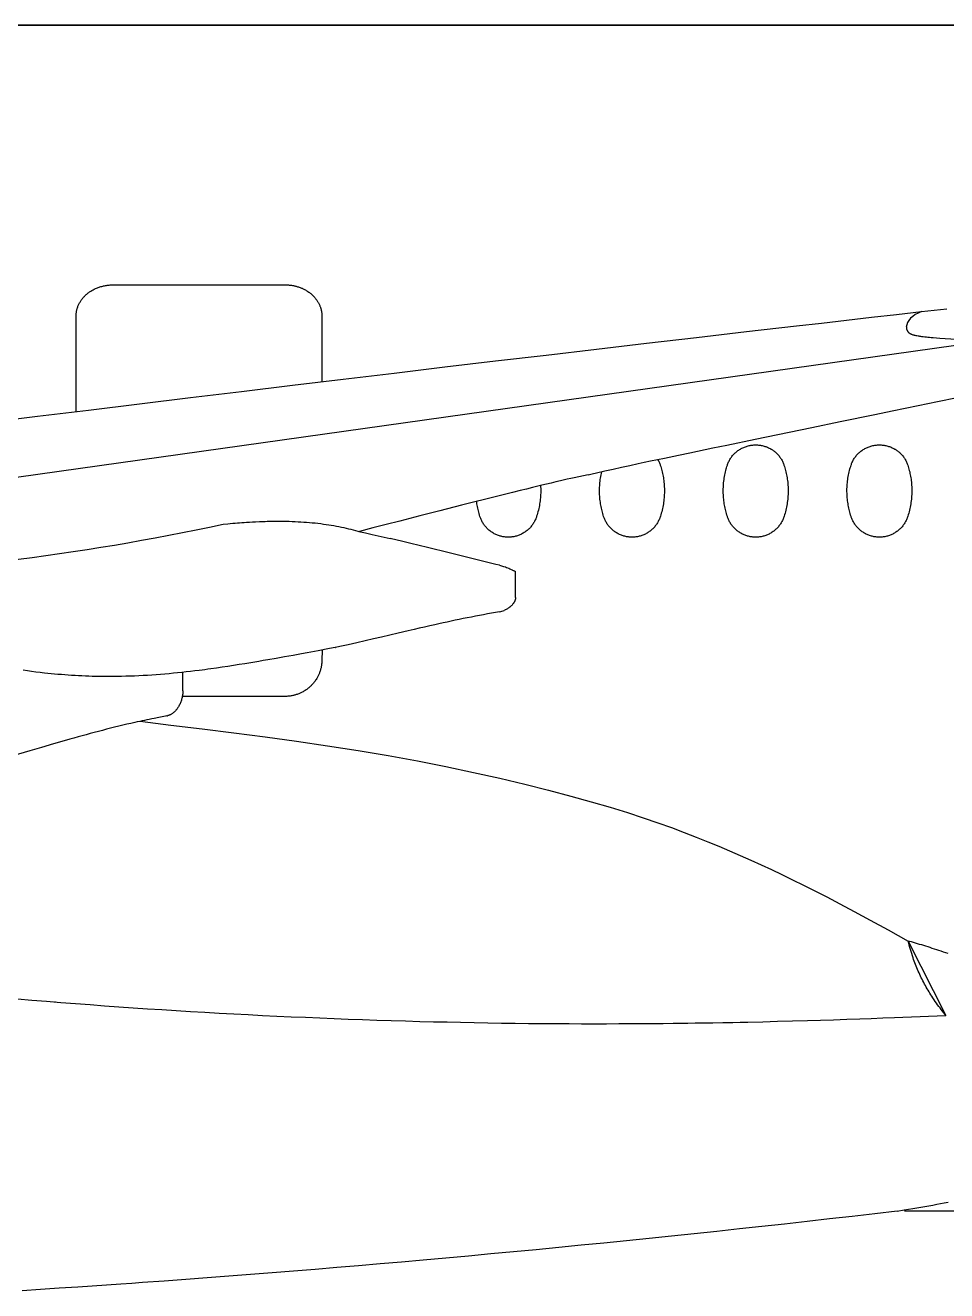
# Model space of a CAD drawing. Header units: millimetres. Extents: x -1718 to 143559, y -78490 to 15626.
# Drawn here: x 35318 to 40048, y 241 to 6736 of the extents above; entities that cross this region are included whole.
import ezdxf

# ---------------------------------------------------------------- set-up
doc = ezdxf.new("R2010")
doc.units = ezdxf.units.MM
doc.header["$MEASUREMENT"] = 0
doc.linetypes.add('SOLID', pattern=[0])
doc.layers.get('0').update_dxf_attribs({"linetype": 'CONTINUOUS'})
doc.layers.add('LAYER_0$C$L0', color=7, linetype='SOLID')

msp = doc.modelspace()

# ---------------------------------------------------------------- linework, layer by layer
at = {"color": 7, "ltscale": 0.03937}
for p, q in [((42797.4, 6736.5), (14934.1, 6736.5)), ((14934.1, 6736.5), (42798.3, 6736.5)), ((42797.4, 6736.5), (14934.1, 6736.5)), ((35768.2, 5404.1), (36650.5, 5404.3)), ((35578.2, 4753.8), (35578.2, 5242.6)), ((36840.5, 5242.7), (36840.5, 4907.2)), ((31516.3, 3889.7), (40251.1, 5117.1)), ((37030.6, 4137.6), (37064.2, 4130.5)), ((37064.2, 4130.5), (37097.9, 4123.1)), ((37097.9, 4123.1), (37144.6, 4112.6)), ((37144.6, 4112.6), (37191.1, 4101.8)), ((37255.1, 4086.6), (37191.1, 4101.8)), ((37297.6, 4076.4), (37255.1, 4086.6)), ((37382.6, 4055.6), (37297.6, 4076.4)), ((37493.7, 4028.2), (37382.6, 4055.6)), ((37595.7, 4003.1), (37493.7, 4028.2)), ((37664.5, 3986.2), (37595.7, 4003.1)), ((37733.4, 3969.3), (37664.5, 3986.2)), ((37835, 3799.5), (37835.2, 3932.7)), ((36126.5, 3319.3), (36126.3, 3415)), ((36650.5, 3291.4), (36123.7, 3291.4)), ((36650.5, 3291.4), (36123.7, 3291.4)), ((42876.1, 648.4), (39831.9, 648.9))]:
    msp.add_line(p, q, dxfattribs=at)
at = {"color": 7, "ltscale": 0.018761}
msp.add_line((37752, 3964.8), (37733.4, 3969.3), dxfattribs=at)
at = {"color": 7, "ltscale": 0.005361}
msp.add_line((37752, 3964.8), (37757.3, 3963.5), dxfattribs=at)
at = {"color": 7, "ltscale": 0.005469}
msp.add_line((37757.3, 3963.5), (37762.6, 3962.1), dxfattribs=at)
msp.add_line((37757.3, 3963.5), (37762.6, 3962.1), dxfattribs=at)
at = {"color": 7, "ltscale": 0.010415}
msp.add_line((37762.6, 3962.1), (37772.8, 3959.1), dxfattribs=at)
at = {"color": 7, "ltscale": 0.010235}
msp.add_line((37772.8, 3959.1), (37782.7, 3955.8), dxfattribs=at)
at = {"color": 7, "ltscale": 0.0053}
msp.add_line((37782.7, 3955.8), (37787.7, 3954), dxfattribs=at)
at = {"color": 7, "ltscale": 0.012625}
msp.add_line((37787.7, 3954), (37799.6, 3949.1), dxfattribs=at)
at = {"color": 7, "ltscale": 0.006375}
msp.add_line((37799.6, 3949.1), (37805.5, 3946.5), dxfattribs=at)
at = {"color": 7, "ltscale": 0.006441}
msp.add_line((37805.5, 3946.5), (37811.4, 3943.7), dxfattribs=at)
at = {"color": 7, "ltscale": 6.01796e-05}
msp.add_line((37811.5, 3943.7), (37811.4, 3943.7), dxfattribs=at)
at = {"color": 7, "ltscale": 0.005488}
msp.add_line((37811.5, 3943.7), (37816.5, 3941.3), dxfattribs=at)
at = {"color": 7, "ltscale": 0.003428}
msp.add_line((37816.5, 3941.3), (37819.7, 3939.8), dxfattribs=at)
at = {"color": 7, "ltscale": 0.003349}
msp.add_line((37819.7, 3939.8), (37822.8, 3938.4), dxfattribs=at)
at = {"color": 7, "ltscale": 0.003211}
msp.add_line((37822.8, 3938.4), (37825.7, 3937), dxfattribs=at)
at = {"color": 7, "ltscale": 0.002384}
msp.add_line((37825.7, 3937), (37827.9, 3936), dxfattribs=at)
at = {"color": 7, "ltscale": 0.002686}
msp.add_line((37827.9, 3936), (37830.4, 3934.8), dxfattribs=at)
at = {"color": 7, "ltscale": 0.002311}
msp.add_line((37830.4, 3934.8), (37832.5, 3933.9), dxfattribs=at)
at = {"color": 7, "ltscale": 0.000924409}
msp.add_line((37832.5, 3933.9), (37833.4, 3933.5), dxfattribs=at)
at = {"color": 7, "ltscale": 0.000799159}
msp.add_line((37833.4, 3933.5), (37834.1, 3933.2), dxfattribs=at)
at = {"color": 7, "ltscale": 0.000654791}
msp.add_line((37834.1, 3933.2), (37834.8, 3932.9), dxfattribs=at)
at = {"color": 7, "ltscale": 0.000488342}
msp.add_line((37834.8, 3932.9), (37835.2, 3932.7), dxfattribs=at)
at = {"color": 7, "ltscale": 7.68947e-06}
msp.add_line((36044.8, 3191.8), (36044.8, 3191.8), dxfattribs=at)
at = {"color": 7, "ltscale": 0.000789304}
msp.add_line((35470.5, 1722.9), (35469.7, 1722.9), dxfattribs=at)
at = {"color": 7, "ltscale": 0.03937}
for points in [[(35578.2, 5242.6), (35578.2, 5246), (35578.3, 5249.4), (35578.5, 5252.7), (35578.8, 5255.6), (35579.1, 5258.5), (35579.6, 5262.4), (35580.2, 5266.2), (35580.9, 5270.1), (35581.7, 5273.9), (35582.4, 5277), (35583.2, 5280.2), (35584.1, 5283.3), (35585.3, 5287), (35586.6, 5290.8), (35588, 5294.4), (35589.4, 5298.1), (35591, 5301.7), (35592.7, 5305.3), (35594.5, 5308.9), (35596.4, 5312.4), (35598.4, 5315.9), (35600.5, 5319.3), (35602.7, 5322.7), (35605, 5326.1), (35607.4, 5329.4), (35609.9, 5332.6), (35612.5, 5335.9), (35615.1, 5339), (35617.9, 5342.2), (35620.8, 5345.2), (35623.8, 5348.2), (35626.8, 5351.2), (35630, 5354.1), (35633.2, 5356.9), (35636.6, 5359.7), (35640, 5362.4), (35643.5, 5365), (35647.1, 5367.6), (35650.8, 5370.1), (35654.6, 5372.5), (35658.4, 5374.9), (35662.3, 5377.1), (35666.3, 5379.3), (35670.4, 5381.5), (35674.6, 5383.5), (35678.8, 5385.4), (35683.1, 5387.3), (35687.4, 5389), (35691.8, 5390.7), (35696.3, 5392.3), (35700.9, 5393.8), (35705.5, 5395.2), (35710.1, 5396.5), (35714.8, 5397.7), (35719.5, 5398.8), (35724.3, 5399.8), (35729.1, 5400.7), (35733.9, 5401.5), (35738.7, 5402.2), (35743.6, 5402.8), (35748.5, 5403.2), (35753.4, 5403.6), (35758.4, 5403.9), (35763.3, 5404), (35768.2, 5404.1)], [(36650.5, 5404.3), (36655.3, 5404.2), (36660.2, 5404.1), (36664.3, 5403.9), (36668.4, 5403.6), (36672.4, 5403.2), (36676.1, 5402.8), (36679.7, 5402.4), (36684.6, 5401.7), (36689.4, 5400.9), (36694.2, 5400.1), (36697.7, 5399.3), (36701.2, 5398.5), (36704.7, 5397.7), (36708.2, 5396.8), (36711.7, 5395.9), (36715.1, 5394.8), (36719.6, 5393.4), (36724.1, 5391.9), (36728.5, 5390.3), (36731.8, 5389.1), (36735, 5387.7), (36738.2, 5386.4), (36741.4, 5385), (36744.5, 5383.5), (36747.6, 5382), (36751.6, 5379.9), (36755.6, 5377.8), (36759.5, 5375.6), (36762.4, 5373.8), (36765.2, 5372.1), (36768.9, 5369.6), (36772.5, 5367.2), (36776.1, 5364.6), (36779.5, 5362), (36782.9, 5359.3), (36786.2, 5356.5), (36788.6, 5354.4), (36791, 5352.2), (36793.3, 5350.1), (36795.5, 5347.9), (36798.5, 5344.9), (36801.3, 5341.8), (36804.1, 5338.7), (36806, 5336.3), (36808, 5333.9), (36809.9, 5331.5), (36811.7, 5329.1), (36814.1, 5325.8), (36816.3, 5322.4), (36818.5, 5319), (36820.1, 5316.4), (36821.6, 5313.8), (36823, 5311.2), (36824.4, 5308.6), (36826.2, 5305), (36827.9, 5301.5), (36829.4, 5297.8), (36830.6, 5295.1), (36831.6, 5292.3), (36832.6, 5289.6), (36833.5, 5286.8), (36834.4, 5284), (36835.2, 5281.2), (36836.2, 5277.4), (36837.1, 5273.6), (36837.9, 5269.8), (36838.5, 5266.9), (36838.9, 5264.1), (36839.3, 5261.2), (36839.7, 5258.3), (36840, 5255.4), (36840.2, 5252.5), (36840.4, 5249.2), (36840.5, 5246), (36840.5, 5242.7)], [(35120.7, 4697.4), (35380.9, 4729.5), (35642.8, 4761.7), (35903.9, 4793.7), (36165.8, 4825.6), (36427.1, 4857.3), (36689.1, 4889), (36950.4, 4920.4), (37211.6, 4951.6), (37472.2, 4982.6), (37732.2, 5013.4), (37991.8, 5044), (38249.7, 5074.2), (38507.1, 5104.3), (38764.2, 5134.2), (39020.9, 5163.9), (39277.1, 5193.5), (39405, 5208.2), (39533, 5222.8), (39661.4, 5237.5), (39789.8, 5252.1), (39919, 5266.8), (40048.3, 5281.4)], [(39841.1, 5186.3), (39841.2, 5184.7), (39841.4, 5183.1), (39841.7, 5181), (39842, 5179), (39842.5, 5177), (39843.2, 5174.6), (39843.6, 5173.5), (39844, 5172.4), (39844.7, 5170.7), (39845.5, 5169.1), (39846.3, 5167.5), (39847.3, 5166), (39848.5, 5164.3), (39849.9, 5162.7), (39851.3, 5161.2), (39852.9, 5159.7), (39854.7, 5158.3), (39856.2, 5157.1), (39857.8, 5156), (39859.4, 5155), (39860.8, 5154.3), (39862.1, 5153.5), (39863.6, 5152.8), (39865.1, 5152.1), (39866.6, 5151.4), (39868.2, 5150.8), (39871.5, 5149.5), (39874.9, 5148.4), (39877.2, 5147.6), (39879.6, 5147), (39882.1, 5146.3), (39884.7, 5145.6), (39890.1, 5144.4), (39895.6, 5143.3), (39901.2, 5142.2), (39905.2, 5141.6), (39909.2, 5140.9), (39914.1, 5140.2), (39919, 5139.5), (39928.3, 5138.3), (39936.3, 5137.4), (39944.5, 5136.5), (39952, 5135.7), (39959.6, 5135), (39968.8, 5134.1), (39978, 5133.3), (39995.7, 5131.9), (40013.6, 5130.6)], [(40013.6, 5130.6), (40153.2, 5122.1), (40191.8, 5120.1), (40230.4, 5118.1), (40270.5, 5116.3), (40310.4, 5114.5), (40350.1, 5112.9), (40389.4, 5111.5), (40428.4, 5110.2), (40466, 5109.1), (40503.2, 5108.1), (40521.7, 5107.7), (40540, 5107.4), (40564.2, 5106.9), (40588.3, 5106.6), (40612.1, 5106.3), (40641.9, 5106.2), (40657, 5106.1), (40672, 5106.1), (40686.4, 5106.2), (40700.7, 5106.3)], [(38207.3, 4429.4), (38228.7, 4434.3), (38250.1, 4439.2), (38292.8, 4448.9), (38335.4, 4458.5), (38378.1, 4467.9), (38420.7, 4477.2), (38463.4, 4486.4), (38495.3, 4493.2), (38527.3, 4500), (38563.4, 4507.7), (38599.4, 4515.3), (38671.5, 4530.4), (38730, 4542.6), (38769, 4550.7), (38846.9, 4566.8), (38919.2, 4581.8), (39064.6, 4611.8), (39356.5, 4672.2), (39501.4, 4702.2), (39679.3, 4739), (39768.1, 4757.3), (39901.2, 4784.7), (40001.2, 4805.1), (40101.3, 4825.5)], [(38961.7, 4541), (38965.3, 4544.2), (38969, 4547.3), (38972.7, 4550.3), (38976.6, 4553.2), (38980.6, 4556), (38984.7, 4558.6), (38988.8, 4561.1), (38993, 4563.5), (38997.3, 4565.8), (39001.7, 4567.9), (39006.1, 4569.8), (39010.6, 4571.7), (39015.1, 4573.4), (39019.7, 4574.9), (39024.4, 4576.3), (39029.1, 4577.6), (39033.8, 4578.7), (39038.6, 4579.7), (39043.4, 4580.5), (39048.2, 4581.2), (39053.1, 4581.7), (39057.9, 4582.1), (39062.8, 4582.3), (39067.6, 4582.4)], [(39067.6, 4582.4), (39072.5, 4582.3), (39077.3, 4582.1), (39082, 4581.7), (39086.8, 4581.2), (39091.6, 4580.5), (39096.3, 4579.7), (39101, 4578.8), (39105.6, 4577.7), (39110.3, 4576.5), (39114.8, 4575.1), (39119.3, 4573.6), (39123.8, 4572), (39128.2, 4570.2), (39132.8, 4568.3), (39137.3, 4566.1), (39141.7, 4563.9), (39146, 4561.4), (39148.1, 4560.2), (39150.2, 4558.9), (39153.8, 4556.6), (39157.3, 4554.2), (39160.7, 4551.7), (39164, 4549.2), (39167.3, 4546.5), (39170.5, 4543.8), (39173.6, 4540.9)], [(39596.9, 4541), (39600.5, 4544.2), (39604.1, 4547.3), (39607.9, 4550.3), (39611.8, 4553.2), (39615.8, 4556), (39619.8, 4558.6), (39624, 4561.1), (39628.2, 4563.5), (39632.5, 4565.8), (39636.9, 4567.9), (39641.3, 4569.8), (39645.8, 4571.7), (39650.3, 4573.4), (39654.9, 4574.9), (39659.6, 4576.3), (39664.3, 4577.6), (39669, 4578.7), (39673.8, 4579.7), (39678.6, 4580.5), (39683.4, 4581.2), (39688.3, 4581.7), (39693.1, 4582.1), (39698, 4582.3), (39702.8, 4582.4)], [(39702.8, 4582.4), (39707.6, 4582.3), (39712.4, 4582.1), (39717.2, 4581.7), (39722, 4581.2), (39726.7, 4580.5), (39731.5, 4579.7), (39736.2, 4578.8), (39740.8, 4577.7), (39745.4, 4576.5), (39750, 4575.1), (39754.5, 4573.6), (39759, 4572), (39763.4, 4570.2), (39767.9, 4568.3), (39772.4, 4566.1), (39776.8, 4563.9), (39781.2, 4561.4), (39783.3, 4560.2), (39785.4, 4558.9), (39789, 4556.6), (39792.4, 4554.2), (39795.9, 4551.7), (39799.2, 4549.2), (39802.5, 4546.5), (39805.7, 4543.8), (39808.8, 4540.9)], [(38564.7, 4508), (38565.4, 4506.8), (38567.6, 4502.8), (38569.7, 4498.8), (38571.7, 4494.6), (38573.5, 4490.5), (38575.2, 4486.2), (38576.5, 4482.6), (38577.7, 4479), (38580.1, 4471.5), (38582.2, 4464.7), (38584.1, 4458), (38586, 4450.8), (38587.8, 4443.5), (38589.5, 4436.2), (38591, 4428.9), (38592.4, 4421.6), (38593.7, 4414.2), (38594.8, 4406.8), (38595.8, 4399.4), (38596.7, 4391.4), (38597.5, 4383.5), (38598.1, 4375.5), (38598.5, 4367.5), (38598.8, 4359.5), (38599, 4351.5), (38599, 4343.4), (38598.8, 4335.4), (38598.5, 4327.4), (38598.1, 4319.3), (38597.5, 4311.3), (38596.7, 4303.3), (38595.8, 4295.3), (38594.7, 4287.3), (38593.5, 4279.3), (38592.1, 4271.4), (38590.6, 4263.4), (38588.9, 4255.5), (38587, 4247.6), (38585.1, 4239.8), (38582.9, 4231.9), (38580.7, 4224.1), (38578.2, 4216.4), (38576.7, 4211.7), (38575.2, 4207.6), (38574.9, 4206.7), (38573.2, 4202.4), (38571.3, 4198.2), (38569.4, 4194), (38567.3, 4189.8), (38565, 4185.7), (38562.7, 4181.7), (38560.2, 4177.7), (38557.5, 4173.9), (38554.8, 4170.1), (38551.9, 4166.3), (38549, 4162.7), (38545.9, 4159.2), (38542.7, 4155.7), (38539.4, 4152.4), (38536, 4149.2), (38532.5, 4146), (38528.9, 4143), (38525.2, 4140.1), (38521.4, 4137.3), (38517.5, 4134.6), (38513.6, 4132.1), (38509.6, 4129.6), (38505.4, 4127.3), (38501.2, 4125.1), (38496.9, 4123), (38492.5, 4121.1), (38488.1, 4119.3), (38483.7, 4117.6), (38479.2, 4116.1), (38474.6, 4114.7), (38470, 4113.5), (38465.4, 4112.4), (38460.8, 4111.4), (38456.1, 4110.6), (38451.4, 4109.9), (38446.7, 4109.4), (38441.9, 4109.1), (38437.2, 4108.8), (38432.5, 4108.8)], [(39067.6, 4108.8), (39063, 4108.8), (39058.3, 4109.1), (39053.7, 4109.4), (39049, 4109.9), (39044.4, 4110.6), (39039.8, 4111.3), (39035.2, 4112.2), (39030.7, 4113.3), (39026.2, 4114.5), (39021.8, 4115.8), (39017.3, 4117.3), (39013, 4118.9), (39008.7, 4120.6), (39004.3, 4122.5), (39000.1, 4124.5), (38995.9, 4126.7), (38991.8, 4128.9), (38987.7, 4131.3), (38983.7, 4133.9), (38979.8, 4136.5), (38976, 4139.3), (38972.3, 4142.1), (38968.7, 4145.1), (38965.2, 4148.2), (38961.7, 4151.4), (38958.4, 4154.7), (38955.2, 4158.2), (38952.1, 4161.7), (38949.1, 4165.3), (38946.2, 4168.9), (38943.4, 4172.7), (38940.8, 4176.4), (38938.4, 4180.2), (38936, 4184.1), (38933.8, 4188), (38931.7, 4192), (38929.7, 4196), (38927.9, 4200.2), (38926.2, 4204.3), (38924.7, 4208), (38923.4, 4211.7), (38922.1, 4215.6), (38919.9, 4222.7), (38917.8, 4229.8), (38915.8, 4236.9), (38914, 4244), (38912.2, 4251.2), (38910.6, 4258.5), (38909.1, 4265.7), (38907.7, 4273), (38906.5, 4280.3), (38905.3, 4287.9), (38904.3, 4295.6), (38903.4, 4303.3), (38902.7, 4311), (38902.1, 4318.7), (38901.6, 4326.5), (38901.3, 4334.2), (38901.1, 4341.9), (38901.1, 4349.7), (38901.2, 4357.4), (38901.5, 4365.2), (38901.9, 4372.9), (38902.4, 4380.6), (38903.1, 4388.6), (38904, 4396.5), (38905, 4404.4), (38906.2, 4412.3), (38907.5, 4420.2), (38908.9, 4428.1), (38910.6, 4435.9), (38912.3, 4443.7), (38914.2, 4451.4), (38916.3, 4459.2), (38918.2, 4465.5), (38920.1, 4471.9), (38922.1, 4478.2), (38923.5, 4482.3), (38925, 4486.5), (38926.8, 4490.9), (38928.7, 4495.2), (38930.7, 4499.5), (38932.9, 4503.7), (38935.2, 4507.8), (38937.7, 4511.9), (38940.3, 4515.8), (38943, 4519.7), (38945.9, 4523.5), (38948.8, 4527.3), (38951.9, 4530.9), (38955.1, 4534.4), (38958.5, 4537.8), (38961.9, 4541.2)], [(39173.4, 4541.1), (39176.3, 4538.4), (39179.1, 4535.6), (39181.8, 4532.7), (39184.8, 4529.2), (39187.7, 4525.7), (39190.5, 4522.1), (39193.2, 4518.4), (39195.8, 4514.6), (39198.3, 4510.8), (39200.6, 4506.8), (39202.8, 4502.8), (39204.9, 4498.8), (39206.8, 4494.6), (39208.7, 4490.5), (39210.4, 4486.2), (39211.7, 4482.6), (39212.9, 4479), (39215.3, 4471.5), (39217.4, 4464.7), (39219.3, 4458), (39221.2, 4450.8), (39223, 4443.5), (39224.7, 4436.2), (39226.2, 4428.9), (39227.6, 4421.6), (39228.8, 4414.2), (39230, 4406.8), (39231, 4399.4), (39231.9, 4391.4), (39232.6, 4383.5), (39233.3, 4375.5), (39233.7, 4367.5), (39234, 4359.5), (39234.2, 4351.5), (39234.2, 4343.4), (39234, 4335.4), (39233.7, 4327.4), (39233.2, 4319.3), (39232.6, 4311.3), (39231.9, 4303.3), (39230.9, 4295.3), (39229.9, 4287.3), (39228.6, 4279.3), (39227.3, 4271.4), (39225.7, 4263.4), (39224, 4255.5), (39222.2, 4247.6), (39220.2, 4239.8), (39218.1, 4231.9), (39215.8, 4224.1), (39213.4, 4216.4), (39211.9, 4211.7), (39210.4, 4207.6), (39210.1, 4206.7), (39208.4, 4202.4), (39206.5, 4198.2), (39204.6, 4194), (39202.5, 4189.8), (39200.2, 4185.7), (39197.8, 4181.7), (39195.3, 4177.7), (39192.7, 4173.9), (39190, 4170.1), (39187.1, 4166.3), (39184.1, 4162.7), (39181.1, 4159.2), (39177.9, 4155.7), (39174.6, 4152.4), (39171.1, 4149.2), (39167.6, 4146), (39164, 4143), (39160.3, 4140.1), (39156.6, 4137.3), (39152.7, 4134.6), (39148.8, 4132.1), (39144.7, 4129.6), (39140.6, 4127.3), (39136.4, 4125.1), (39132.1, 4123), (39127.7, 4121.1), (39123.3, 4119.3), (39118.9, 4117.6), (39114.4, 4116.1), (39109.8, 4114.7), (39105.2, 4113.5), (39100.6, 4112.4), (39095.9, 4111.4), (39091.3, 4110.6), (39086.6, 4109.9), (39081.8, 4109.4), (39077.1, 4109.1), (39072.4, 4108.8), (39067.6, 4108.8)], [(39702.8, 4108.8), (39698.1, 4108.8), (39693.5, 4109.1), (39688.8, 4109.4), (39684.2, 4109.9), (39679.6, 4110.6), (39675, 4111.3), (39670.4, 4112.2), (39665.9, 4113.3), (39661.4, 4114.5), (39656.9, 4115.8), (39652.5, 4117.3), (39648.2, 4118.9), (39643.8, 4120.6), (39639.5, 4122.5), (39635.3, 4124.5), (39631.1, 4126.7), (39626.9, 4128.9), (39622.9, 4131.3), (39618.9, 4133.9), (39615, 4136.5), (39611.2, 4139.3), (39607.5, 4142.1), (39603.9, 4145.1), (39600.3, 4148.2), (39596.9, 4151.4), (39593.6, 4154.7), (39590.4, 4158.2), (39587.2, 4161.7), (39584.2, 4165.3), (39581.3, 4168.9), (39578.6, 4172.7), (39576, 4176.4), (39573.5, 4180.2), (39571.2, 4184.1), (39569, 4188), (39566.9, 4192), (39564.9, 4196), (39563.1, 4200.2), (39561.3, 4204.3), (39559.9, 4208), (39558.6, 4211.7), (39557.3, 4215.6), (39555.1, 4222.7), (39553, 4229.8), (39551, 4236.9), (39549.1, 4244), (39547.4, 4251.2), (39545.8, 4258.5), (39544.3, 4265.7), (39542.9, 4273), (39541.7, 4280.3), (39540.5, 4287.9), (39539.5, 4295.6), (39538.6, 4303.3), (39537.9, 4311), (39537.3, 4318.7), (39536.8, 4326.5), (39536.5, 4334.2), (39536.3, 4341.9), (39536.3, 4349.7), (39536.4, 4357.4), (39536.6, 4365.2), (39537, 4372.9), (39537.6, 4380.6), (39538.3, 4388.6), (39539.2, 4396.5), (39540.2, 4404.4), (39541.3, 4412.3), (39542.6, 4420.2), (39544.1, 4428.1), (39545.7, 4435.9), (39547.5, 4443.7), (39549.4, 4451.4), (39551.5, 4459.2), (39553.3, 4465.5), (39555.3, 4471.9), (39557.3, 4478.2), (39558.7, 4482.3), (39560.2, 4486.5), (39562, 4490.9), (39563.9, 4495.2), (39565.9, 4499.5), (39568.1, 4503.7), (39570.4, 4507.8), (39572.9, 4511.9), (39575.5, 4515.8), (39578.2, 4519.7), (39581, 4523.5), (39584, 4527.3), (39587.1, 4530.9), (39590.3, 4534.4), (39593.6, 4537.8), (39597.1, 4541.2)], [(39808.6, 4541.1), (39811.5, 4538.4), (39814.2, 4535.6), (39816.9, 4532.7), (39820, 4529.2), (39822.9, 4525.7), (39825.7, 4522.1), (39828.4, 4518.4), (39831, 4514.6), (39833.4, 4510.8), (39835.8, 4506.8), (39838, 4502.8), (39840.1, 4498.8), (39842, 4494.6), (39843.8, 4490.5), (39845.5, 4486.2), (39846.8, 4482.6), (39848.1, 4479), (39850.5, 4471.5), (39852.5, 4464.7), (39854.5, 4458), (39856.4, 4450.8), (39858.2, 4443.5), (39859.8, 4436.2), (39861.4, 4428.9), (39862.8, 4421.6), (39864, 4414.2), (39865.1, 4406.8), (39866.1, 4399.4), (39867.1, 4391.4), (39867.8, 4383.5), (39868.4, 4375.5), (39868.9, 4367.5), (39869.2, 4359.5), (39869.3, 4351.5), (39869.3, 4343.4), (39869.2, 4335.4), (39868.9, 4327.4), (39868.4, 4319.3), (39867.8, 4311.3), (39867, 4303.3), (39866.1, 4295.3), (39865, 4287.3), (39863.8, 4279.3), (39862.4, 4271.4), (39860.9, 4263.4), (39859.2, 4255.5), (39857.4, 4247.6), (39855.4, 4239.8), (39853.3, 4231.9), (39851, 4224.1), (39848.6, 4216.4), (39847, 4211.7), (39845.6, 4207.6), (39845.2, 4206.7), (39843.5, 4202.4), (39841.7, 4198.2), (39839.7, 4194), (39837.6, 4189.8), (39835.4, 4185.7), (39833, 4181.7), (39830.5, 4177.7), (39827.9, 4173.9), (39825.2, 4170.1), (39822.3, 4166.3), (39819.3, 4162.7), (39816.2, 4159.2), (39813, 4155.7), (39809.7, 4152.4), (39806.3, 4149.2), (39802.8, 4146), (39799.2, 4143), (39795.5, 4140.1), (39791.7, 4137.3), (39787.9, 4134.6), (39783.9, 4132.1), (39779.9, 4129.6), (39775.8, 4127.3), (39771.5, 4125.1), (39767.2, 4123), (39762.9, 4121.1), (39758.5, 4119.3), (39754, 4117.6), (39749.5, 4116.1), (39745, 4114.7), (39740.4, 4113.5), (39735.8, 4112.4), (39731.1, 4111.4), (39726.4, 4110.6), (39721.7, 4109.9), (39717, 4109.4), (39712.3, 4109.1), (39707.6, 4108.8), (39702.8, 4108.8)], [(38207.3, 4429.4), (38183.6, 4424.3), (38159.8, 4419.2), (38136, 4413.9), (38118.2, 4409.9), (38100.3, 4405.9), (38064.6, 4397.6), (38041.2, 4392.2), (38017.7, 4386.6), (37993.5, 4380.9), (37969.4, 4375.1), (37921.7, 4363.5), (37890.4, 4355.9), (37859, 4348.2), (37818.8, 4338.2), (37778.7, 4328.2), (37730.2, 4316.1), (37681.8, 4304), (37619.4, 4288.3), (37556.9, 4272.6), (37446.1, 4244.5), (37342.8, 4218.2), (37291.2, 4205), (37239.7, 4191.8), (37171, 4174.1), (37102.2, 4156.3), (37033.4, 4138.4)], [(38432.5, 4108.8), (38427.8, 4108.8), (38423.1, 4109.1), (38418.5, 4109.4), (38413.8, 4109.9), (38409.2, 4110.6), (38404.6, 4111.3), (38400.1, 4112.2), (38395.5, 4113.3), (38391, 4114.5), (38386.6, 4115.8), (38382.2, 4117.3), (38377.8, 4118.9), (38373.5, 4120.6), (38369.2, 4122.5), (38364.9, 4124.5), (38360.7, 4126.7), (38356.6, 4128.9), (38352.5, 4131.3), (38348.6, 4133.9), (38344.7, 4136.5), (38340.9, 4139.3), (38337.1, 4142.1), (38333.5, 4145.1), (38330, 4148.2), (38326.6, 4151.4), (38323.2, 4154.7), (38320, 4158.2), (38316.9, 4161.7), (38313.9, 4165.3), (38311, 4168.9), (38308.2, 4172.7), (38305.6, 4176.4), (38303.2, 4180.2), (38300.9, 4184.1), (38298.6, 4188), (38296.5, 4192), (38294.6, 4196), (38292.7, 4200.2), (38291, 4204.3), (38289.6, 4208), (38288.2, 4211.7), (38287, 4215.6), (38284.7, 4222.7), (38282.6, 4229.8), (38280.6, 4236.9), (38278.8, 4244), (38277, 4251.2), (38275.4, 4258.5), (38273.9, 4265.7), (38272.6, 4273), (38271.3, 4280.3), (38270.2, 4287.9), (38269.1, 4295.6), (38268.2, 4303.3), (38267.5, 4311), (38266.9, 4318.7), (38266.5, 4326.5), (38266.1, 4334.2), (38266, 4341.9), (38265.9, 4349.7), (38266, 4357.4), (38266.3, 4365.2), (38266.7, 4372.9), (38267.2, 4380.6), (38267.9, 4388.6), (38268.8, 4396.5), (38269.8, 4404.4), (38271, 4412.3), (38272.3, 4420.2), (38273.8, 4428.1), (38275.4, 4435.9), (38277.2, 4443.7), (38277.6, 4445.5)], [(37963, 4373.5), (37963.4, 4367.5), (37963.7, 4359.5), (37963.8, 4351.5), (37963.8, 4343.4), (37963.7, 4335.4), (37963.4, 4327.4), (37962.9, 4319.3), (37962.3, 4311.3), (37961.5, 4303.3), (37960.6, 4295.3), (37959.5, 4287.3), (37958.3, 4279.3), (37956.9, 4271.4), (37955.4, 4263.4), (37953.7, 4255.5), (37951.9, 4247.6), (37949.9, 4239.8), (37947.8, 4231.9), (37945.5, 4224.1), (37943, 4216.4), (37941.5, 4211.7), (37940.1, 4207.6), (37939.7, 4206.7), (37938, 4202.4), (37936.2, 4198.2), (37934.2, 4194), (37932.1, 4189.8), (37929.9, 4185.7), (37927.5, 4181.7), (37925, 4177.7), (37922.4, 4173.9), (37919.6, 4170.1), (37916.8, 4166.3), (37913.8, 4162.7), (37910.7, 4159.2), (37907.5, 4155.7), (37904.2, 4152.4), (37900.8, 4149.2), (37897.3, 4146), (37893.7, 4143), (37890, 4140.1), (37886.2, 4137.3), (37882.3, 4134.6), (37878.4, 4132.1), (37874.4, 4129.6), (37870.2, 4127.3), (37866, 4125.1), (37861.7, 4123), (37857.4, 4121.1), (37853, 4119.3), (37848.5, 4117.6), (37844, 4116.1), (37839.5, 4114.7), (37834.9, 4113.5), (37830.2, 4112.4), (37825.6, 4111.4), (37820.9, 4110.6), (37816.2, 4109.9), (37811.5, 4109.4), (37806.8, 4109.1), (37802, 4108.8), (37797.3, 4108.8)], [(37797.3, 4108.8), (37792.6, 4108.8), (37788, 4109.1), (37783.3, 4109.4), (37778.7, 4109.9), (37774, 4110.6), (37769.4, 4111.3), (37764.9, 4112.2), (37760.4, 4113.3), (37755.9, 4114.5), (37751.4, 4115.8), (37747, 4117.3), (37742.6, 4118.9), (37738.3, 4120.6), (37734, 4122.5), (37729.7, 4124.5), (37725.5, 4126.7), (37721.4, 4128.9), (37717.4, 4131.3), (37713.4, 4133.9), (37709.5, 4136.5), (37705.7, 4139.3), (37702, 4142.1), (37698.3, 4145.1), (37694.8, 4148.2), (37691.4, 4151.4), (37688, 4154.7), (37684.8, 4158.2), (37681.7, 4161.7), (37678.7, 4165.3), (37675.8, 4168.9), (37673, 4172.7), (37670.5, 4176.4), (37668, 4180.2), (37665.7, 4184.1), (37663.5, 4188), (37661.4, 4192), (37659.4, 4196), (37657.5, 4200.2), (37655.8, 4204.3), (37654.4, 4208), (37653.1, 4211.7), (37651.8, 4215.6), (37649.6, 4222.7), (37647.5, 4229.8), (37645.5, 4236.9), (37643.6, 4244), (37641.9, 4251.2), (37640.2, 4258.5), (37638.7, 4265.7), (37637.4, 4273), (37636.1, 4280.3), (37635, 4287.9), (37634.4, 4292.1)], [(36333.5, 4175.7), (36357.7, 4178), (36370, 4179.1), (36382.3, 4180.2), (36394.3, 4181.2), (36406.3, 4182.1), (36418.1, 4183), (36429.9, 4183.8), (36441.3, 4184.6), (36452.8, 4185.4), (36468.3, 4186.3), (36483.8, 4187.2), (36499.3, 4188), (36519.4, 4188.8), (36539.5, 4189.6), (36549.5, 4189.9), (36559.5, 4190.2), (36572.9, 4190.4), (36586.3, 4190.7), (36599.7, 4190.8), (36609.2, 4190.9), (36618.7, 4190.9), (36631.4, 4190.8), (36644.1, 4190.7), (36656.8, 4190.5), (36672, 4190.2), (36687.2, 4189.7), (36702.5, 4189.1), (36717.7, 4188.4), (36732.9, 4187.6), (36747.5, 4186.7), (36762, 4185.6), (36776.6, 4184.4), (36791.1, 4183.1), (36805.6, 4181.7), (36820.1, 4180.1), (36834.6, 4178.3), (36849, 4176.5), (36862.3, 4174.6), (36875.5, 4172.6), (36888.7, 4170.5), (36901.9, 4168.2), (36915, 4165.8), (36928.1, 4163.2), (36941.2, 4160.5), (36953.2, 4157.9), (36965.2, 4155.1), (36977.2, 4152.3), (36989.1, 4149.2), (37000.9, 4146.1), (37012.7, 4142.8), (37024.5, 4139.4), (37030.4, 4137.6)], [(37835, 3799.5), (37834.9, 3797.3), (37834.7, 3795.1), (37834.4, 3792.8), (37834, 3790.7), (37833.5, 3788.5), (37833.1, 3787.1), (37832.7, 3785.8), (37831.7, 3783.1), (37830.6, 3780.5), (37829.6, 3778.5), (37828.6, 3776.4), (37827.5, 3774.4), (37826.6, 3773), (37825.7, 3771.6), (37824.7, 3770.1), (37823.6, 3768.7), (37821.5, 3765.9), (37819.3, 3763.2), (37816.9, 3760.6), (37814.7, 3758.3), (37812.4, 3756.1), (37810, 3753.9), (37807.5, 3751.8), (37805.8, 3750.4), (37804.1, 3749.1), (37800.6, 3746.5), (37797, 3744), (37793.4, 3741.7), (37789.6, 3739.4), (37785.8, 3737.3), (37781.9, 3735.4), (37779.3, 3734.2), (37776.7, 3733)], [(37753, 3725.7), (37732.2, 3722.1), (37711.5, 3718.5), (37690.7, 3714.7), (37670, 3710.9), (37649.2, 3707), (37628.5, 3703.1), (37607.7, 3699), (37587, 3694.9), (37566.2, 3690.7), (37545.4, 3686.5), (37524.7, 3682.1), (37503.9, 3677.7), (37483.1, 3673.3), (37462.2, 3668.8), (37441.4, 3664.2), (37420.6, 3659.6), (37393.9, 3653.6), (37367.2, 3647.5), (37340.4, 3641.4), (37313.7, 3635.2), (37283.3, 3628.2), (37231.9, 3616.2), (37147.2, 3596.4), (37104.6, 3586.4), (37061.9, 3576.5), (37018.9, 3566.7), (36975.8, 3556.9), (36932.4, 3547.3), (36910.6, 3542.5)], [(36907.9, 3541.9), (36879.2, 3536.6), (36821.9, 3526.1), (36764.4, 3515.4), (36735.7, 3510.1), (36692.4, 3502.2), (36649.1, 3494.4), (36605.6, 3486.6), (36562.1, 3478.9), (36539.4, 3475), (36516.7, 3471.1), (36495.7, 3467.5), (36474.7, 3464), (36445.5, 3459.2), (36416.2, 3454.5), (36386.9, 3449.9), (36357.6, 3445.3), (36328.2, 3441), (36298.9, 3436.7), (36269.4, 3432.6), (36254.5, 3430.6), (36239.5, 3428.6), (36225, 3426.7), (36210.5, 3424.9), (36188.4, 3422.2), (36166.2, 3419.5), (36144.1, 3417), (36121.9, 3414.6), (36099.8, 3412.3), (36077.6, 3410.1), (36055.4, 3408), (36033.2, 3406.1), (36011.1, 3404.3), (35988.9, 3402.6), (35966.7, 3401), (35944.5, 3399.6), (35922.3, 3398.3), (35900.2, 3397.2), (35878, 3396.2), (35855.8, 3395.3), (35833.6, 3394.6), (35811.5, 3394.1), (35789.3, 3393.7), (35767.2, 3393.4), (35745.1, 3393.4), (35723, 3393.4), (35711.9, 3393.5), (35700.9, 3393.7), (35689.8, 3393.9), (35678.8, 3394.1), (35661.2, 3394.5), (35643.5, 3395), (35625.9, 3395.7), (35608.3, 3396.4), (35590.7, 3397.3), (35573.1, 3398.2), (35555.5, 3399.3), (35538, 3400.5), (35520.4, 3401.7), (35502.9, 3403.1), (35485.3, 3404.6), (35467.8, 3406.2), (35450.3, 3407.9), (35432.9, 3409.6), (35415.4, 3411.5), (35404.5, 3412.8), (35393.6, 3414), (35371.8, 3416.7), (35350, 3419.5), (35328.3, 3422.5), (35306.6, 3425.6)], [(36841.2, 3529.6), (36840.5, 3475.3), (36840.3, 3470.4), (36840, 3465.9), (36839.6, 3461.4), (36839.1, 3457), (36838.5, 3452.5), (36837.9, 3448.8), (36837.2, 3445.2), (36836.5, 3441.5), (36835.8, 3438.2), (36835, 3434.9), (36833.9, 3430.6), (36832.7, 3426.3), (36831.3, 3422), (36829.9, 3417.8), (36828.6, 3414.3), (36827.3, 3410.8), (36825.9, 3407.3), (36824.4, 3403.9), (36822.9, 3400.5), (36821.2, 3397.1), (36819.6, 3393.8), (36817.8, 3390.5), (36816, 3387.3), (36813.8, 3383.4), (36811, 3378.9), (36808.1, 3374.6), (36805.1, 3370.3), (36802.5, 3366.7), (36799.7, 3363.1), (36797.4, 3360.2), (36795, 3357.4), (36792.5, 3354.6), (36790, 3351.8), (36787.4, 3349.1), (36784.8, 3346.4), (36781.5, 3343.3), (36778.2, 3340.3), (36775.4, 3337.8), (36772.6, 3335.4), (36769.7, 3333), (36766.1, 3330.3), (36762.5, 3327.6), (36758.8, 3325), (36755.1, 3322.5), (36751.3, 3320.1), (36747.5, 3317.7), (36743.5, 3315.5), (36739.6, 3313.4), (36735.6, 3311.3), (36732.2, 3309.7), (36728.8, 3308.1), (36725.3, 3306.6), (36721.1, 3304.9), (36716.9, 3303.3), (36712.7, 3301.8), (36709.1, 3300.6), (36705.5, 3299.4), (36701.9, 3298.4), (36698.2, 3297.4), (36694.6, 3296.5), (36690.9, 3295.7), (36686.5, 3294.8), (36682, 3294), (36677.5, 3293.3), (36673.8, 3292.8), (36670.1, 3292.4), (36666.3, 3292), (36661, 3291.7), (36655.8, 3291.5), (36650.5, 3291.4)], [(36840.5, 3480.2), (36840.5, 3475.3), (36840.3, 3470.4), (36840, 3465.9), (36839.6, 3461.4), (36839.1, 3457), (36838.5, 3452.5), (36837.9, 3448.8), (36837.2, 3445.2), (36836.5, 3441.5), (36835.8, 3438.2), (36835, 3434.9), (36833.9, 3430.6), (36832.7, 3426.3), (36831.3, 3422), (36829.9, 3417.8), (36828.6, 3414.3), (36827.3, 3410.8), (36825.9, 3407.3), (36824.4, 3403.9), (36822.9, 3400.5), (36821.2, 3397.1), (36819.6, 3393.8), (36817.8, 3390.5), (36816, 3387.3), (36813.8, 3383.4), (36811, 3378.9), (36808.1, 3374.6), (36805.1, 3370.3), (36802.5, 3366.7), (36799.7, 3363.1), (36797.4, 3360.2), (36795, 3357.4), (36792.5, 3354.6), (36790, 3351.8), (36787.4, 3349.1), (36784.8, 3346.4), (36781.5, 3343.3), (36778.2, 3340.3), (36775.4, 3337.8), (36772.6, 3335.4), (36769.7, 3333), (36766.1, 3330.3), (36762.5, 3327.6), (36758.8, 3325), (36755.1, 3322.5), (36751.3, 3320.1), (36747.5, 3317.7), (36743.5, 3315.5), (36739.6, 3313.4), (36735.6, 3311.3), (36732.2, 3309.7), (36728.8, 3308.1), (36725.3, 3306.6), (36721.1, 3304.9), (36716.9, 3303.3), (36712.7, 3301.8), (36709.1, 3300.6), (36705.5, 3299.4), (36701.9, 3298.4), (36698.2, 3297.4), (36694.6, 3296.5), (36690.9, 3295.7), (36686.5, 3294.8), (36682, 3294), (36677.5, 3293.3), (36673.8, 3292.8), (36670.1, 3292.4), (36666.3, 3292), (36661, 3291.7), (36655.8, 3291.5), (36650.5, 3291.4)], [(36126.5, 3319.3), (36126.5, 3316.2), (36126.4, 3313), (36126.2, 3309.8), (36126, 3307.5), (36125.8, 3305.1), (36125.2, 3300.3), (36124.5, 3295.4), (36123.6, 3290.6), (36122.5, 3285.8), (36121.4, 3281.3), (36120.2, 3276.7), (36118.8, 3272.2), (36117.3, 3267.8), (36115.7, 3263.3), (36114, 3258.9), (36112.1, 3254.6), (36110.1, 3250.3), (36108, 3246), (36105.9, 3242), (36103.6, 3238), (36101.2, 3234.1), (36098.6, 3230.3), (36097.3, 3228.5), (36095.9, 3226.6), (36094.6, 3224.8), (36093.2, 3223), (36091, 3220.4), (36088.8, 3217.9), (36086.4, 3215.4), (36084.1, 3213.1), (36081.3, 3210.5), (36078.5, 3208.1), (36075.7, 3205.9), (36074.2, 3204.8), (36072.7, 3203.7), (36070.1, 3202), (36067.5, 3200.4), (36064.9, 3198.9), (36062.2, 3197.6), (36059.4, 3196.3), (36056.6, 3195.2), (36054.3, 3194.3), (36051.9, 3193.6), (36049.6, 3192.9)], [(35880.2, 3157.7), (35859.5, 3153), (35838.8, 3148.2), (35818, 3143.3), (35797.1, 3138.3), (35776.3, 3133.2), (35755.4, 3128), (35734.5, 3122.7), (35713.6, 3117.3), (35692.7, 3111.8), (35671.8, 3106.3), (35650.9, 3100.7), (35630, 3095), (35609.1, 3089.3), (35588.2, 3083.5), (35567.2, 3077.6), (35546.3, 3071.7), (35504.5, 3059.8), (35462.7, 3047.8), (35400, 3029.6), (35340.6, 3012.4), (35282.9, 2995.8), (35225.7, 2979.5), (35212.9, 2975.8)], [(40055, 1971), (40043.2, 1975.1), (40031.5, 1979.2), (40020, 1983.1), (40008.5, 1987), (39997.1, 1990.8), (39985.7, 1994.5), (39974.5, 1998.2), (39963.4, 2001.8), (39952.4, 2005.3), (39941.4, 2008.8), (39930.6, 2012.1), (39919.8, 2015.5), (39909.1, 2018.7), (39898.5, 2021.9), (39888.1, 2025), (39877.6, 2028), (39867.3, 2030.9), (39857.1, 2033.9), (39850.6, 2035.7)], [(35277.4, 1738.6), (35351.8, 1732.4), (35426.3, 1726.3), (35500.8, 1720.4), (35575.3, 1714.7), (35649.8, 1709.1), (35723.6, 1703.7), (35797.4, 1698.5), (35871.2, 1693.4), (35945, 1688.4), (36018.7, 1683.6), (36092.5, 1679), (36166.2, 1674.5), (36240, 1670.2), (36313.7, 1666), (36387.4, 1661.9), (36461, 1658.1), (36534.7, 1654.3), (36608.3, 1650.8), (36681.9, 1647.3), (36755.4, 1644.1), (36829, 1640.9), (36902.5, 1638), (36975.9, 1635.2), (37049.4, 1632.5), (37122.8, 1630), (37196.1, 1627.7), (37269.4, 1625.5), (37342.7, 1623.5), (37412.7, 1621.7), (37482.7, 1620.1), (37552.6, 1618.6), (37622.5, 1617.2), (37692.3, 1616), (37762.1, 1614.9), (37831.9, 1614), (37901.5, 1613.2), (37971.2, 1612.6), (38040.8, 1612.1), (38110.3, 1611.7), (38174, 1611.5), (38237.6, 1611.4), (38301.2, 1611.5), (38364.8, 1611.6), (38428.3, 1611.9), (38491.7, 1612.2), (38542.4, 1612.6), (38593.1, 1613.1), (38643.8, 1613.6), (38681.6, 1614.1), (38719.4, 1614.5), (38757.5, 1615.1), (38795.5, 1615.6), (38847, 1616.5), (38898.4, 1617.4), (38949.7, 1618.3), (38988.2, 1619.1), (39026.7, 1619.9), (39103.6, 1621.7), (39180.4, 1623.6), (39257.2, 1625.6), (39333.8, 1627.8), (39400.9, 1629.8), (39467.8, 1632), (39534.7, 1634.2), (39601.5, 1636.6), (39660.9, 1638.8), (39720.2, 1641), (39779.5, 1643.4), (39823.9, 1645.1), (40044.4, 1654.3)], [(39793.5, 648.9), (39830.5, 655.1), (39852.2, 658.7), (39873.6, 662.3), (39894.8, 666), (39915.7, 669.6), (39936.3, 673.2), (39956.8, 676.9), (39976.9, 680.5), (39996.9, 684.1), (40016.5, 687.7), (40035.9, 691.4), (40055.1, 695)], [(39794.3, 649), (39678.5, 635.5), (39562.7, 622.1), (39447, 608.9), (39331.2, 595.9), (39215.4, 583), (39099.5, 570.2), (38983.7, 557.6), (38867.8, 545.2), (38751.9, 532.9), (38636.1, 520.8), (38520.1, 508.8), (38404.2, 497), (38288.3, 485.3), (38172.3, 473.8), (38056.4, 462.4), (37940.4, 451.2), (37824.4, 440.2), (37708.4, 429.3), (37592.3, 418.6), (37534.2, 413.3), (37476.1, 408), (37418.2, 402.8), (37360.3, 397.6), (37249.5, 387.8), (37138.7, 378.2), (37027.9, 368.7), (36917.1, 359.4), (36806.2, 350.2), (36695.4, 341.1), (36584.5, 332.3), (36473.7, 323.5), (36362.8, 314.9), (36251.9, 306.5), (36141, 298.2), (36030.1, 290.1), (35919.2, 282.2), (35863.8, 278.2), (35808.3, 274.4), (35734.4, 269.2), (35660.4, 264.2), (35586.5, 259.2), (35491.4, 253), (35396.3, 246.8), (35301.2, 240.8)]]:
    msp.add_lwpolyline(points, dxfattribs=at)
msp.add_arc((33630, 16765.6), 12876.9, 271.99343, 282.1197)
for centre, radius, start, end in [((36893, 3622.8), 82.2, 280.42574, 282.37654), ((36920, -1437.8), 4711.6, 100.70434, 101.5213), ((36866, -1170.5), 4438.9, 100.66048, 101.5283), ((36032.2, 3258.8), 68.1, 280.69019, 284.7701), ((36044.9, 3191.9), 0.0782, 236.69846, 278.81532), ((36029.5, 3268.9), 78.6, 281.27575, 284.77399), ((36972, -1690.5), 4969.6, 101.52713, 102.69096)]:
    msp.add_arc(centre, radius, start, end, dxfattribs=at)
for centre, major_axis, ratio, start_param, end_param in [((41993, 4501.3), (-2148.7, 701.1), 0.176704, -0.212898, 0.040935), ((37771.5, 3762.9), (56, 28.5), 0.466844, 4.150599, 4.569659)]:
    msp.add_ellipse(centre, major_axis=major_axis, ratio=ratio, start_param=start_param, end_param=end_param, dxfattribs=at)
at = {"layer": 'LAYER_0$C$L0'}
for points in [[(35906.8, 3163.6), (36065.6, 3144.5), (36226.1, 3124.9), (36387.6, 3104.6), (36549.1, 3083.5), (36710, 3061.5), (36869.5, 3038.3), (37026.7, 3013.8), (37180.9, 2987.9), (37331.4, 2960.3), (37477.4, 2931.4), (37618.4, 2901.6), (37753.6, 2871.2), (37882.3, 2840.5), (38004.1, 2809.9), (38118, 2779.8), (38223.7, 2750.4), (38320.5, 2722.2), (38409.2, 2694.9), (38490.7, 2668.5), (38565.9, 2642.9), (38635.6, 2617.9), (38700.9, 2593.5), (38762.5, 2569.5), (38821.4, 2545.8), (38878.4, 2522.2), (38933.9, 2498.7), (38988.4, 2475), (39042.1, 2451.1), (39095.5, 2426.9), (39148.8, 2402.1), (39202.4, 2376.6), (39256.8, 2350.4), (39312.4, 2323.2), (39370.4, 2294.1), (39432.4, 2262.5), (39499.7, 2227.4), (39573.7, 2188), (39655.9, 2143.5), (39747.7, 2093), (39850.6, 2035.7), (40044.4, 1654.3), (40040.6, 1658.9), (40033.9, 1667.1), (40027.2, 1675.4), (40020.7, 1683.8), (40014.3, 1692.1), (40008, 1700.5), (40001.8, 1708.9), (39995.7, 1717.4), (39989.7, 1726), (39983.7, 1734.6), (39977.9, 1743.3), (39972.2, 1752.1), (39967.2, 1759.8), (39962.4, 1767.5), (39957.6, 1775.3), (39952.9, 1783.1), (39948.3, 1791), (39943.7, 1798.9), (39939.3, 1806.8), (39934.9, 1814.8), (39930.5, 1822.9), (39926.3, 1831.1), (39922.1, 1839.3), (39918, 1847.5), (39914, 1855.8), (39910.1, 1864.1), (39906.3, 1872.5), (39902.5, 1880.9), (39898.8, 1889.4), (39895.2, 1897.9), (39891.7, 1906.5), (39888.3, 1915.1), (39885, 1923.7), (39881.7, 1932.4), (39878.6, 1941.1), (39875.5, 1949.8), (39871.9, 1960.4), (39868.5, 1971.1), (39865.2, 1981.7), (39862, 1992.5), (39858.9, 2003.2), (39856, 2014), (39853.2, 2024.8), (39850.6, 2035.7)], [(40044.4, 1654.3), (40040.6, 1658.9), (40033.9, 1667.1), (40027.2, 1675.4), (40020.7, 1683.8), (40014.3, 1692.1), (40008, 1700.5), (40001.8, 1708.9), (39995.7, 1717.4), (39989.7, 1726), (39983.7, 1734.6), (39977.9, 1743.3), (39972.2, 1752.1), (39967.2, 1759.8), (39962.4, 1767.5), (39957.6, 1775.3), (39952.9, 1783.1), (39948.3, 1791), (39943.7, 1798.9), (39939.3, 1806.8), (39934.9, 1814.8), (39930.5, 1822.9), (39926.3, 1831.1), (39922.1, 1839.3), (39918, 1847.5), (39914, 1855.8), (39910.1, 1864.1), (39906.3, 1872.5), (39902.5, 1880.9), (39898.8, 1889.4), (39895.2, 1897.9), (39891.7, 1906.5), (39888.3, 1915.1), (39885, 1923.7), (39881.7, 1932.4), (39878.6, 1941.1), (39875.5, 1949.8), (39871.9, 1960.4), (39868.5, 1971.1), (39865.2, 1981.7), (39862, 1992.5), (39858.9, 2003.2), (39856, 2014), (39853.2, 2024.8), (39850.6, 2035.7)]]:
    msp.add_lwpolyline(points, dxfattribs=at)

doc.saveas('drawing.dxf')
